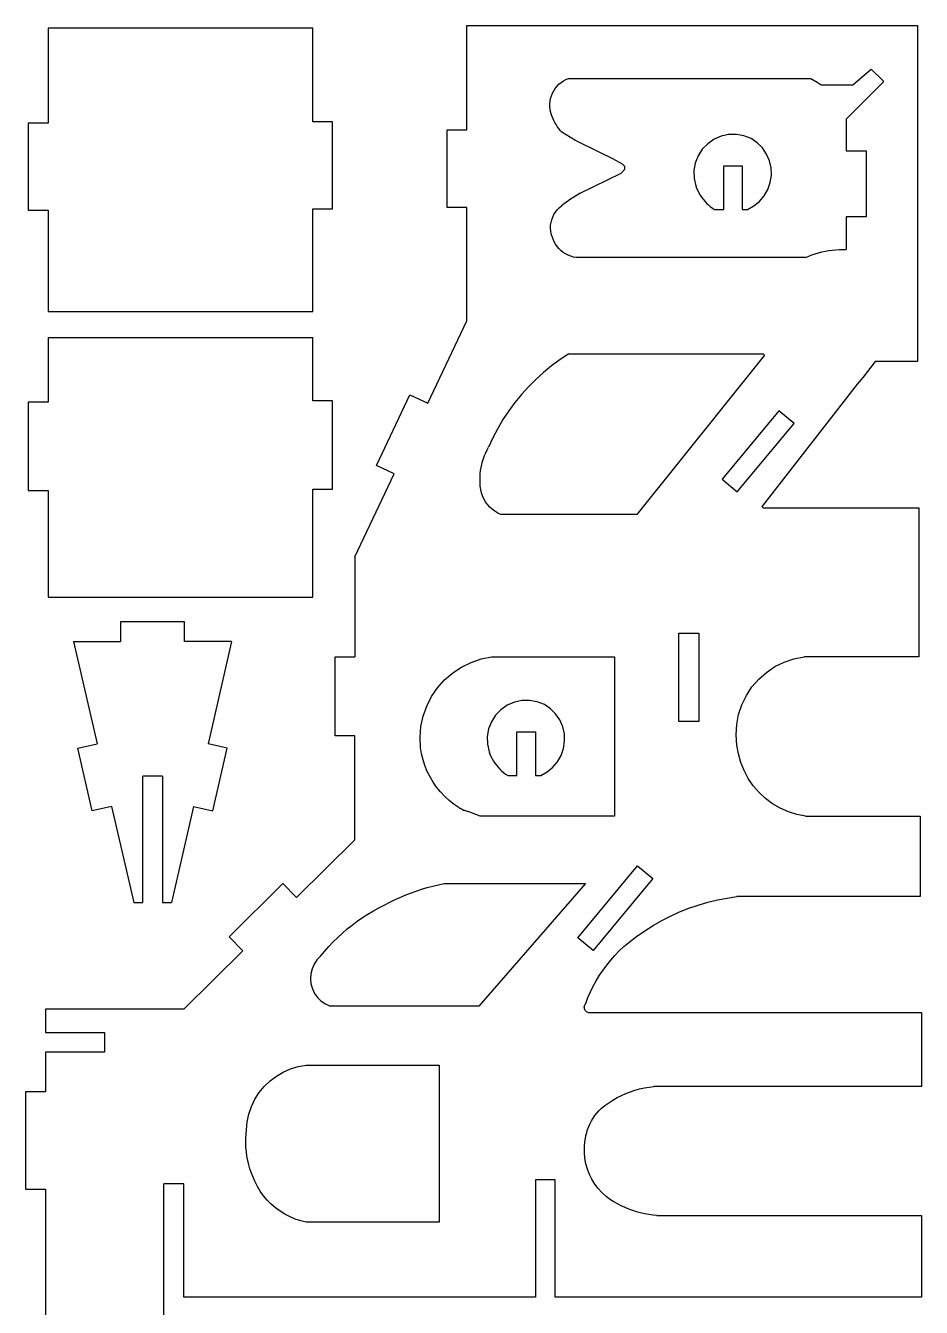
# Model space of a CAD drawing. Extents: x -3998 to 3998, y -3549 to 3549.
# Drawn here: x -3994 to -3314, y 2432 to 3405 of the extents above; entities that cross this region are included whole.
import ezdxf

# ---------------------------------------------------------------- set-up
doc = ezdxf.new("R2010")
doc.units = 0
doc.header["$MEASUREMENT"] = 0
doc.layers.get('0').update_dxf_attribs({"linetype": 'CONTINUOUS'})

msp = doc.modelspace()

# ---------------------------------------------------------------- linework, layer by layer
for p, q in [((-3659.35, 3404.93), (-3317.35, 3404.93)), ((-3659.35, 3325.93), (-3659.35, 3404.93)), ((-3317.35, 3404.93), (-3317.35, 3149.93)), ((-3776.35, 3402.93), (-3977.35, 3402.93)), ((-3977.35, 3402.93), (-3977.35, 3330.93)), ((-3776.35, 3331.93), (-3776.35, 3402.93)), ((-3366.35, 3359.93), (-3352.35, 3371.93)), ((-3343.35, 3362.93), (-3352.35, 3371.93)), ((-3593.41, 3355.5), (-3592.26, 3357.28)), ((-3592.26, 3357.28), (-3590.95, 3358.93)), ((-3590.95, 3358.93), (-3589.48, 3360.46)), ((-3589.48, 3360.46), (-3587.87, 3361.83)), ((-3587.87, 3361.83), (-3586.13, 3363.04)), ((-3586.13, 3363.04), (-3584.29, 3364.08)), ((-3584.29, 3364.08), (-3582.35, 3364.93)), ((-3582.35, 3364.93), (-3398.35, 3364.93)), ((-3398.35, 3364.93), (-3393.35, 3361.93)), ((-3393.35, 3361.93), (-3390.35, 3359.93)), ((-3390.35, 3359.93), (-3366.35, 3359.93)), ((-3343.35, 3361.93), (-3371.35, 3333.93)), ((-3343.35, 3362.93), (-3343.35, 3361.93)), ((-3596.35, 3345.43), (-3596.16, 3347.54)), ((-3596.16, 3347.54), (-3595.77, 3349.62)), ((-3595.77, 3349.62), (-3595.17, 3351.65)), ((-3595.17, 3351.65), (-3594.39, 3353.62)), ((-3594.39, 3353.62), (-3593.41, 3355.5)), ((-3596.35, 3343.43), (-3596.35, 3345.43)), ((-3596.11, 3341.64), (-3596.35, 3343.43)), ((-3595.77, 3339.86), (-3596.11, 3341.64)), ((-3595.33, 3338.1), (-3595.77, 3339.86)), ((-3594.8, 3336.37), (-3595.33, 3338.1)), ((-3594.17, 3334.67), (-3594.8, 3336.37)), ((-3977.35, 3330.93), (-3992.35, 3330.93)), ((-3992.35, 3330.93), (-3992.35, 3264.93)), ((-3761.35, 3331.93), (-3776.35, 3331.93)), ((-3761.35, 3265.93), (-3761.35, 3331.93)), ((-3593.44, 3333.01), (-3594.17, 3334.67)), ((-3592.62, 3331.39), (-3593.44, 3333.01)), ((-3591.71, 3329.83), (-3592.62, 3331.39)), ((-3590.72, 3328.31), (-3591.71, 3329.83)), ((-3589.64, 3326.85), (-3590.72, 3328.31)), ((-3588.48, 3325.46), (-3589.64, 3326.85)), ((-3371.35, 3333.93), (-3371.35, 3309.93)), ((-3674.35, 3325.93), (-3659.35, 3325.93)), ((-3674.35, 3266.93), (-3674.35, 3325.93)), ((-3587.25, 3324.13), (-3588.48, 3325.46)), ((-3577.35, 3317.93), (-3587.25, 3324.13)), ((-3558.45, 3308.63), (-3577.35, 3317.93)), ((-3471.77, 3318.66), (-3476.58, 3315.31)), ((-3466.4, 3321), (-3471.77, 3318.66)), ((-3460.67, 3322.26), (-3466.4, 3321)), ((-3454.81, 3322.37), (-3460.67, 3322.26)), ((-3449.04, 3321.33), (-3454.81, 3322.37)), ((-3443.58, 3319.19), (-3449.04, 3321.33)), ((-3438.99, 3316.04), (-3443.58, 3319.19)), ((-3548.45, 3303.73), (-3558.45, 3308.63)), ((-3480.65, 3311.08), (-3483.82, 3306.15)), ((-3476.58, 3315.31), (-3480.65, 3311.08)), ((-3435.06, 3312.1), (-3438.99, 3316.04)), ((-3431.93, 3307.5), (-3435.06, 3312.1)), ((-3429.7, 3302.4), (-3431.93, 3307.5)), ((-3371.35, 3309.93), (-3356.35, 3309.93)), ((-3356.35, 3309.93), (-3356.35, 3259.93)), ((-3541.35, 3299.93), (-3548.45, 3303.73)), ((-3539.35, 3297.93), (-3541.35, 3299.93)), ((-3539.35, 3295.93), (-3539.35, 3297.93)), ((-3485.96, 3300.69), (-3486.99, 3294.91)), ((-3483.82, 3306.15), (-3485.96, 3300.69)), ((-3464.42, 3265.42), (-3464.42, 3298.42)), ((-3464.42, 3298.42), (-3450.42, 3298.42)), ((-3450.42, 3298.42), (-3450.42, 3265.42)), ((-3428.45, 3296.98), (-3429.7, 3302.4)), ((-3573.25, 3277.73), (-3542.35, 3292.93)), ((-3542.35, 3292.93), (-3539.35, 3295.93)), ((-3486.99, 3294.91), (-3486.88, 3289.05)), ((-3486.88, 3289.05), (-3485.62, 3283.32)), ((-3429.04, 3285.91), (-3428.23, 3291.42)), ((-3428.23, 3291.42), (-3428.45, 3296.98)), ((-3485.62, 3283.32), (-3484.94, 3281.51)), ((-3484.94, 3281.51), (-3484.15, 3279.73)), ((-3484.15, 3279.73), (-3483.27, 3278.01)), ((-3483.27, 3278.01), (-3482.29, 3276.33)), ((-3433.6, 3275.82), (-3430.85, 3280.65)), ((-3430.85, 3280.65), (-3429.04, 3285.91)), ((-3586.46, 3269.03), (-3587.6, 3268.14)), ((-3585.32, 3269.9), (-3586.46, 3269.03)), ((-3584.16, 3270.76), (-3585.32, 3269.9)), ((-3582.99, 3271.6), (-3584.16, 3270.76)), ((-3581.81, 3272.43), (-3582.99, 3271.6)), ((-3580.62, 3273.24), (-3581.81, 3272.43)), ((-3579.42, 3274.03), (-3580.62, 3273.24)), ((-3578.21, 3274.8), (-3579.42, 3274.03)), ((-3576.98, 3275.56), (-3578.21, 3274.8)), ((-3575.75, 3276.3), (-3576.98, 3275.56)), ((-3574.5, 3277.03), (-3575.75, 3276.3)), ((-3573.25, 3277.73), (-3574.5, 3277.03)), ((-3482.29, 3276.33), (-3481.21, 3274.71)), ((-3481.21, 3274.71), (-3480.05, 3273.16)), ((-3480.05, 3273.16), (-3478.8, 3271.67)), ((-3478.8, 3271.67), (-3477.47, 3270.26)), ((-3477.47, 3270.26), (-3476.06, 3268.93)), ((-3476.06, 3268.93), (-3474.58, 3267.67)), ((-3441.53, 3268.07), (-3437.2, 3271.57)), ((-3437.2, 3271.57), (-3433.6, 3275.82)), ((-3992.35, 3264.93), (-3977.35, 3264.93)), ((-3977.35, 3264.93), (-3977.35, 3187.93)), ((-3776.35, 3187.93), (-3776.35, 3265.93)), ((-3776.35, 3265.93), (-3761.35, 3265.93)), ((-3659.35, 3266.93), (-3674.35, 3266.93)), ((-3659.35, 3180.93), (-3659.35, 3266.93)), ((-3594.96, 3257.65), (-3594.22, 3259.69)), ((-3594.22, 3259.69), (-3593.27, 3261.64)), ((-3593.27, 3261.64), (-3592.12, 3263.48)), ((-3592.12, 3263.48), (-3590.78, 3265.19)), ((-3590.78, 3265.19), (-3589.26, 3266.75)), ((-3589.26, 3266.75), (-3587.6, 3268.14)), ((-3474.58, 3267.67), (-3473.03, 3266.5)), ((-3473.03, 3266.5), (-3471.42, 3265.42)), ((-3471.42, 3265.42), (-3464.42, 3265.42)), ((-3450.42, 3265.42), (-3446.42, 3265.42)), ((-3446.42, 3265.42), (-3441.53, 3268.07)), ((-3371.35, 3259.93), (-3371.35, 3234.93)), ((-3356.35, 3259.93), (-3371.35, 3259.93)), ((-3595.83, 3251.22), (-3595.77, 3253.39)), ((-3595.66, 3249.05), (-3595.83, 3251.22)), ((-3595.77, 3253.39), (-3595.47, 3255.54)), ((-3595.27, 3246.92), (-3595.66, 3249.05)), ((-3595.47, 3255.54), (-3594.96, 3257.65)), ((-3594.65, 3244.83), (-3595.27, 3246.92)), ((-3593.97, 3242.81), (-3594.65, 3244.83)), ((-3593.1, 3240.86), (-3593.97, 3242.81)), ((-3592.04, 3239), (-3593.1, 3240.86)), ((-3590.81, 3237.25), (-3592.04, 3239)), ((-3589.42, 3235.63), (-3590.81, 3237.25)), ((-3587.87, 3234.15), (-3589.42, 3235.63)), ((-3586.19, 3232.83), (-3587.87, 3234.15)), ((-3584.4, 3231.67), (-3586.19, 3232.83)), ((-3582.49, 3230.7), (-3584.4, 3231.67)), ((-3580.51, 3229.91), (-3582.49, 3230.7)), ((-3578.45, 3229.32), (-3580.51, 3229.91)), ((-3576.35, 3228.93), (-3578.45, 3229.32)), ((-3402.35, 3228.93), (-3399.91, 3229.98)), ((-3399.91, 3229.98), (-3397.43, 3230.93)), ((-3397.43, 3230.93), (-3394.91, 3231.78)), ((-3394.91, 3231.78), (-3392.37, 3232.53)), ((-3392.37, 3232.53), (-3389.79, 3233.18)), ((-3389.79, 3233.18), (-3387.2, 3233.74)), ((-3387.2, 3233.74), (-3384.58, 3234.19)), ((-3384.58, 3234.19), (-3381.95, 3234.55)), ((-3381.95, 3234.55), (-3379.31, 3234.8)), ((-3379.31, 3234.8), (-3376.66, 3234.95)), ((-3376.66, 3234.95), (-3374, 3234.99)), ((-3374, 3234.99), (-3371.35, 3234.93)), ((-3402.35, 3228.93), (-3576.35, 3228.93)), ((-3977.35, 3187.93), (-3776.35, 3187.93)), ((-3689.06, 3118.32), (-3659.35, 3180.93)), ((-3977.35, 3168.18), (-3776.35, 3168.18)), ((-3977.35, 3168.18), (-3977.35, 3119.18)), ((-3776.35, 3120.18), (-3776.35, 3168.18)), ((-3588.67, 3151.54), (-3595.05, 3146.83)), ((-3582.07, 3155.93), (-3588.67, 3151.54)), ((-3582.07, 3155.93), (-3434.36, 3155.93)), ((-3433.35, 3154.93), (-3530.47, 3033.93)), ((-3434.36, 3155.93), (-3433.35, 3154.93)), ((-3601.17, 3141.81), (-3607.04, 3136.5)), ((-3595.05, 3146.83), (-3601.17, 3141.81)), ((-3349.35, 3149.93), (-3358.6, 3138.14)), ((-3317.35, 3149.93), (-3349.35, 3149.93)), ((-3607.04, 3136.5), (-3612.63, 3130.9)), ((-3363.1, 3132.73), (-3433.15, 3042.83)), ((-3358.6, 3138.14), (-3363.1, 3132.73)), ((-3728.05, 3071.16), (-3702.61, 3124.75)), ((-3702.61, 3124.75), (-3689.06, 3118.32)), ((-3617.93, 3125.03), (-3622.93, 3118.91)), ((-3612.63, 3130.9), (-3617.93, 3125.03)), ((-3977.35, 3119.18), (-3992.35, 3119.18)), ((-3992.35, 3119.18), (-3992.35, 3052.18)), ((-3761.35, 3120.18), (-3776.35, 3120.18)), ((-3761.35, 3053.18), (-3761.35, 3120.18)), ((-3622.93, 3118.91), (-3627.62, 3112.55)), ((-3422.52, 3112.64), (-3465.62, 3060.72)), ((-3410.98, 3103.06), (-3422.52, 3112.64)), ((-3631.97, 3105.96), (-3635.99, 3099.17)), ((-3627.62, 3112.55), (-3631.97, 3105.96)), ((-3454.08, 3051.14), (-3410.98, 3103.06)), ((-3635.99, 3099.17), (-3639.66, 3092.19)), ((-3644.08, 3082.95), (-3642.97, 3085.03)), ((-3639.66, 3092.19), (-3642.97, 3085.03)), ((-3648.09, 3071.9), (-3647.5, 3074.18)), ((-3647.5, 3074.18), (-3646.81, 3076.43)), ((-3646.81, 3076.43), (-3646, 3078.65)), ((-3646, 3078.65), (-3645.1, 3080.82)), ((-3645.1, 3080.82), (-3644.08, 3082.95)), ((-3744.35, 3001.83), (-3714.5, 3064.73)), ((-3714.5, 3064.73), (-3728.05, 3071.16)), ((-3649.32, 3062.58), (-3649.18, 3064.93)), ((-3649.18, 3064.93), (-3648.93, 3067.27)), ((-3648.93, 3067.27), (-3648.57, 3069.59)), ((-3648.57, 3069.59), (-3648.09, 3071.9)), ((-3649.35, 3060.23), (-3649.32, 3062.58)), ((-3649.26, 3057.87), (-3649.35, 3060.23)), ((-3649.2, 3055.36), (-3649.26, 3057.87)), ((-3648.88, 3052.86), (-3649.2, 3055.36)), ((-3465.62, 3060.72), (-3454.08, 3051.14)), ((-3992.35, 3052.18), (-3977.35, 3052.18)), ((-3977.35, 3052.18), (-3977.35, 2971.18)), ((-3776.35, 2971.18), (-3776.35, 3053.18)), ((-3776.35, 3053.18), (-3761.35, 3053.18)), ((-3648.31, 3050.4), (-3648.88, 3052.86)), ((-3647.5, 3048.01), (-3648.31, 3050.4)), ((-3646.46, 3045.72), (-3647.5, 3048.01)), ((-3645.18, 3043.53), (-3646.46, 3045.72)), ((-3643.7, 3041.49), (-3645.18, 3043.53)), ((-3642.02, 3039.6), (-3643.7, 3041.49)), ((-3640.15, 3037.88), (-3642.02, 3039.6)), ((-3638.13, 3036.35), (-3640.15, 3037.88)), ((-3635.95, 3035.03), (-3638.13, 3036.35)), ((-3633.66, 3033.93), (-3635.95, 3035.03)), ((-3433.58, 3042.09), (-3435.35, 3039.93)), ((-3435.35, 3039.93), (-3434.35, 3038.93)), ((-3434.35, 3038.93), (-3316.35, 3038.93)), ((-3433.15, 3042.83), (-3433.58, 3042.09)), ((-3316.35, 3038.93), (-3316.35, 2925.93)), ((-3530.47, 3033.93), (-3633.66, 3033.93)), ((-3744.35, 3001.83), (-3744.35, 2925.93)), ((-3977.35, 2971.18), (-3776.35, 2971.18)), ((-3922.35, 2952.46), (-3922.35, 2937.46)), ((-3873.63, 2952.46), (-3922.35, 2952.46)), ((-3873.63, 2937.46), (-3873.63, 2952.46)), ((-3498.35, 2943.93), (-3483.35, 2943.93)), ((-3498.35, 2876.93), (-3498.35, 2943.93)), ((-3483.35, 2943.93), (-3483.35, 2876.93)), ((-3957.99, 2937.46), (-3940.09, 2859.9)), ((-3957.99, 2937.46), (-3922.35, 2937.46)), ((-3837.99, 2937.46), (-3873.63, 2937.46)), ((-3837.99, 2937.46), (-3855.89, 2859.9)), ((-3759.35, 2865.93), (-3759.35, 2925.93)), ((-3759.35, 2925.93), (-3744.35, 2925.93)), ((-3670.14, 2913.72), (-3663.41, 2918.18)), ((-3663.41, 2918.18), (-3656.16, 2921.74)), ((-3656.16, 2921.74), (-3648.51, 2924.34)), ((-3648.51, 2924.34), (-3640.6, 2925.93)), ((-3640.6, 2925.93), (-3547.35, 2925.93)), ((-3547.35, 2925.93), (-3547.35, 2804.93)), ((-3431.96, 2914.14), (-3425.48, 2918.48)), ((-3425.48, 2918.48), (-3418.49, 2921.93)), ((-3418.49, 2921.93), (-3411.1, 2924.43)), ((-3411.1, 2924.43), (-3403.45, 2925.93)), ((-3316.35, 2925.93), (-3403.45, 2925.93)), ((-3681.62, 2902.4), (-3676.24, 2908.43)), ((-3676.24, 2908.43), (-3670.14, 2913.72)), ((-3442.93, 2903.09), (-3437.81, 2908.98)), ((-3437.81, 2908.98), (-3431.96, 2914.14)), ((-3686.17, 2895.74), (-3681.62, 2902.4)), ((-3447.22, 2896.58), (-3442.93, 2903.09)), ((-3689.84, 2888.54), (-3686.17, 2895.74)), ((-3628.7, 2889.17), (-3633.51, 2885.82)), ((-3623.33, 2891.52), (-3628.7, 2889.17)), ((-3617.6, 2892.77), (-3623.33, 2891.52)), ((-3611.73, 2892.88), (-3617.6, 2892.77)), ((-3605.96, 2891.84), (-3611.73, 2892.88)), ((-3600.5, 2889.7), (-3605.96, 2891.84)), ((-3595.91, 2886.56), (-3600.5, 2889.7)), ((-3453.07, 2882.16), (-3450.63, 2889.57)), ((-3450.63, 2889.57), (-3447.22, 2896.58)), ((-3694.26, 2873.05), (-3692.55, 2880.94)), ((-3692.55, 2880.94), (-3689.84, 2888.54)), ((-3637.58, 2881.59), (-3640.74, 2876.66)), ((-3633.51, 2885.82), (-3637.58, 2881.59)), ((-3591.99, 2882.61), (-3595.91, 2886.56)), ((-3588.85, 2878.01), (-3591.99, 2882.61)), ((-3454.52, 2874.5), (-3453.07, 2882.16)), ((-3694.95, 2865), (-3694.26, 2873.05)), ((-3642.88, 2871.2), (-3643.92, 2865.43)), ((-3640.74, 2876.66), (-3642.88, 2871.2)), ((-3586.62, 2872.91), (-3588.85, 2878.01)), ((-3585.38, 2867.49), (-3586.62, 2872.91)), ((-3483.35, 2876.93), (-3498.35, 2876.93)), ((-3454.95, 2866.71), (-3454.52, 2874.5)), ((-3954.7, 2856.53), (-3940.09, 2859.9)), ((-3841.27, 2856.53), (-3855.89, 2859.9)), ((-3744.35, 2865.93), (-3759.35, 2865.93)), ((-3744.35, 2786.96), (-3744.35, 2865.93)), ((-3694.6, 2856.93), (-3694.95, 2865)), ((-3643.92, 2865.43), (-3643.8, 2859.56)), ((-3621.35, 2868.93), (-3607.35, 2868.93)), ((-3621.35, 2835.93), (-3621.35, 2868.93)), ((-3607.35, 2868.93), (-3607.35, 2835.93)), ((-3585.96, 2856.42), (-3585.16, 2861.93)), ((-3585.16, 2861.93), (-3585.38, 2867.49)), ((-3454.35, 2858.93), (-3454.95, 2866.71)), ((-3943.75, 2809.06), (-3954.7, 2856.53)), ((-3852.23, 2809.06), (-3841.27, 2856.53)), ((-3693.8, 2852.33), (-3694.6, 2856.93)), ((-3692.68, 2847.8), (-3693.8, 2852.33)), ((-3643.8, 2859.56), (-3642.55, 2853.83)), ((-3642.55, 2853.83), (-3641.86, 2852.02)), ((-3641.86, 2852.02), (-3641.08, 2850.24)), ((-3641.08, 2850.24), (-3640.19, 2848.52)), ((-3590.53, 2846.33), (-3587.78, 2851.16)), ((-3587.78, 2851.16), (-3585.96, 2856.42)), ((-3453.26, 2852.3), (-3454.35, 2858.93)), ((-3451.45, 2845.83), (-3453.26, 2852.3)), ((-3691.22, 2843.36), (-3692.68, 2847.8)), ((-3689.45, 2839.03), (-3691.22, 2843.36)), ((-3640.19, 2848.52), (-3639.21, 2846.84)), ((-3639.21, 2846.84), (-3638.14, 2845.23)), ((-3638.14, 2845.23), (-3636.98, 2843.67)), ((-3636.98, 2843.67), (-3635.73, 2842.19)), ((-3635.73, 2842.19), (-3634.4, 2840.77)), ((-3634.4, 2840.77), (-3632.99, 2839.44)), ((-3598.45, 2838.58), (-3594.13, 2842.08)), ((-3594.13, 2842.08), (-3590.53, 2846.33)), ((-3448.94, 2839.6), (-3451.45, 2845.83)), ((-3890.49, 2835.46), (-3905.49, 2835.46)), ((-3905.49, 2739.46), (-3905.49, 2835.46)), ((-3890.49, 2835.46), (-3890.49, 2739.46)), ((-3687.37, 2834.85), (-3689.45, 2839.03)), ((-3684.99, 2830.83), (-3687.37, 2834.85)), ((-3682.32, 2827), (-3684.99, 2830.83)), ((-3632.99, 2839.44), (-3631.51, 2838.18)), ((-3631.51, 2838.18), (-3629.96, 2837.01)), ((-3629.96, 2837.01), (-3628.35, 2835.93)), ((-3628.35, 2835.93), (-3621.35, 2835.93)), ((-3607.35, 2835.93), (-3603.35, 2835.93)), ((-3603.35, 2835.93), (-3598.45, 2838.58)), ((-3445.76, 2833.68), (-3448.94, 2839.6)), ((-3441.96, 2828.14), (-3445.76, 2833.68)), ((-3679.38, 2823.36), (-3682.32, 2827)), ((-3676.19, 2819.95), (-3679.38, 2823.36)), ((-3437.57, 2823.05), (-3441.96, 2828.14)), ((-3432.65, 2818.47), (-3437.57, 2823.05)), ((-3929.13, 2812.43), (-3943.75, 2809.06)), ((-3929.13, 2812.43), (-3912.29, 2739.46)), ((-3866.85, 2812.43), (-3883.69, 2739.46)), ((-3866.85, 2812.43), (-3852.23, 2809.06)), ((-3672.76, 2816.78), (-3676.19, 2819.95)), ((-3669.1, 2813.87), (-3672.76, 2816.78)), ((-3665.25, 2811.23), (-3669.1, 2813.87)), ((-3665.25, 2811.23), (-3664.9, 2811.11)), ((-3664.9, 2811.11), (-3664.55, 2810.99)), ((-3427.26, 2814.46), (-3432.65, 2818.47)), ((-3421.46, 2811.07), (-3427.26, 2814.46)), ((-3415.33, 2808.33), (-3421.46, 2811.07)), ((-3664.55, 2810.99), (-3664.2, 2810.85)), ((-3664.2, 2810.85), (-3663.86, 2810.71)), ((-3663.86, 2810.71), (-3663.52, 2810.56)), ((-3663.52, 2810.56), (-3663.19, 2810.4)), ((-3663.19, 2810.4), (-3662.86, 2810.23)), ((-3662.86, 2810.23), (-3661.89, 2809.69)), ((-3661.89, 2809.69), (-3661.57, 2809.49)), ((-3661.57, 2809.49), (-3661.26, 2809.29)), ((-3657.25, 2808.13), (-3661.26, 2809.29)), ((-3649.35, 2804.93), (-3657.25, 2808.13)), ((-3547.35, 2804.93), (-3649.35, 2804.93)), ((-3408.93, 2806.27), (-3415.33, 2808.33)), ((-3402.34, 2804.93), (-3408.93, 2806.27)), ((-3402.34, 2804.93), (-3315.35, 2804.93)), ((-3315.35, 2804.93), (-3315.35, 2743.93)), ((-3788.61, 2743.2), (-3744.35, 2786.96)), ((-3575.12, 2712.72), (-3529.77, 2767.35)), ((-3529.77, 2767.35), (-3518.23, 2757.77)), ((-3839.95, 2713.54), (-3799.16, 2753.87)), ((-3799.16, 2753.87), (-3788.61, 2743.2)), ((-3685.21, 2751.95), (-3680.91, 2753)), ((-3680.91, 2753), (-3676.59, 2753.93)), ((-3676.59, 2753.93), (-3569.35, 2753.93)), ((-3569.35, 2753.93), (-3650.4, 2660.93)), ((-3518.23, 2757.77), (-3563.58, 2703.14)), ((-3714.31, 2741.51), (-3710.28, 2743.33)), ((-3710.28, 2743.33), (-3706.2, 2745.04)), ((-3706.2, 2745.04), (-3702.07, 2746.64)), ((-3702.07, 2746.64), (-3697.91, 2748.14)), ((-3697.91, 2748.14), (-3693.71, 2749.52)), ((-3693.71, 2749.52), (-3689.47, 2750.79)), ((-3689.47, 2750.79), (-3685.21, 2751.95)), ((-3461.8, 2742.84), (-3454.35, 2743.93)), ((-3315.35, 2743.93), (-3454.35, 2743.93)), ((-3912.29, 2739.46), (-3905.49, 2739.46)), ((-3890.49, 2739.46), (-3883.69, 2739.46)), ((-3730.36, 2733.11), (-3726.12, 2735.42)), ((-3726.12, 2735.42), (-3722.23, 2737.55)), ((-3722.23, 2737.55), (-3718.3, 2739.58)), ((-3718.3, 2739.58), (-3714.31, 2741.51)), ((-3497.88, 2732.3), (-3490.87, 2735.08)), ((-3490.87, 2735.08), (-3483.75, 2737.52)), ((-3483.75, 2737.52), (-3476.52, 2739.63)), ((-3476.52, 2739.63), (-3469.2, 2741.41)), ((-3469.2, 2741.41), (-3461.8, 2742.84)), ((-3746.44, 2722.42), (-3742.56, 2725.3)), ((-3742.56, 2725.3), (-3738.58, 2728.05)), ((-3738.58, 2728.05), (-3734.51, 2730.65)), ((-3734.51, 2730.65), (-3730.36, 2733.11)), ((-3518.02, 2722.09), (-3511.47, 2725.8)), ((-3511.47, 2725.8), (-3504.75, 2729.21)), ((-3504.75, 2729.21), (-3497.88, 2732.3)), ((-3757.45, 2712.97), (-3753.89, 2716.25)), ((-3753.89, 2716.25), (-3750.22, 2719.4)), ((-3750.22, 2719.4), (-3746.44, 2722.42)), ((-3530.58, 2713.77), (-3524.4, 2718.07)), ((-3524.4, 2718.07), (-3518.02, 2722.09)), ((-3829.4, 2702.87), (-3839.95, 2713.54)), ((-3767.42, 2702.42), (-3764.22, 2706.05)), ((-3764.22, 2706.05), (-3760.89, 2709.57)), ((-3760.89, 2709.57), (-3757.45, 2712.97)), ((-3563.58, 2703.14), (-3575.12, 2712.72)), ((-3543.66, 2702.79), (-3540.18, 2706.06)), ((-3540.18, 2706.06), (-3536.55, 2709.18)), ((-3536.55, 2709.18), (-3530.58, 2713.77)), ((-3874.35, 2658.43), (-3829.4, 2702.87)), ((-3773.18, 2695.9), (-3775.35, 2692.7)), ((-3770.49, 2698.67), (-3773.18, 2695.9)), ((-3770.49, 2698.67), (-3767.42, 2702.42)), ((-3553.16, 2692.07), (-3550.15, 2695.78)), ((-3550.15, 2695.78), (-3546.98, 2699.36)), ((-3546.98, 2699.36), (-3543.66, 2702.79)), ((-3777.87, 2685.4), (-3778.14, 2681.53)), ((-3776.93, 2689.16), (-3777.87, 2685.4)), ((-3775.35, 2692.7), (-3776.93, 2689.16)), ((-3558.66, 2684.25), (-3556, 2688.22)), ((-3556, 2688.22), (-3553.16, 2692.07)), ((-3778.14, 2681.53), (-3777.74, 2677.67)), ((-3777.74, 2677.67), (-3776.68, 2673.94)), ((-3565.53, 2671.68), (-3563.43, 2675.97)), ((-3563.43, 2675.97), (-3561.14, 2680.16)), ((-3561.14, 2680.16), (-3558.66, 2684.25)), ((-3776.68, 2673.94), (-3775, 2670.46)), ((-3775, 2670.46), (-3772.73, 2667.33)), ((-3772.73, 2667.33), (-3769.95, 2664.64)), ((-3569.15, 2662.83), (-3567.44, 2667.3)), ((-3567.44, 2667.3), (-3565.53, 2671.68)), ((-3874.35, 2658.43), (-3979.35, 2658.43)), ((-3979.35, 2658.43), (-3979.35, 2640.93)), ((-3769.95, 2664.64), (-3766.76, 2662.49)), ((-3766.76, 2662.49), (-3763.24, 2660.93)), ((-3650.4, 2660.93), (-3763.24, 2660.93)), ((-3570.22, 2660.29), (-3570.11, 2660.99)), ((-3570.21, 2659.59), (-3570.22, 2660.29)), ((-3570.09, 2658.9), (-3570.21, 2659.59)), ((-3570.11, 2660.99), (-3569.89, 2661.65)), ((-3569.86, 2658.24), (-3570.09, 2658.9)), ((-3569.89, 2661.65), (-3569.57, 2662.27)), ((-3569.52, 2657.63), (-3569.86, 2658.24)), ((-3569.57, 2662.27), (-3569.15, 2662.83)), ((-3569.09, 2657.07), (-3569.52, 2657.63)), ((-3568.57, 2656.6), (-3569.09, 2657.07)), ((-3567.99, 2656.22), (-3568.57, 2656.6)), ((-3567.35, 2655.93), (-3567.99, 2656.22)), ((-3567.35, 2655.93), (-3314.35, 2655.93)), ((-3314.35, 2655.93), (-3314.35, 2599.93)), ((-3979.35, 2640.93), (-3934.35, 2640.93)), ((-3934.35, 2640.93), (-3934.35, 2625.93)), ((-3979.35, 2625.93), (-3979.35, 2595.93)), ((-3934.35, 2625.93), (-3979.35, 2625.93)), ((-3808.83, 2604.13), (-3803.99, 2607.77)), ((-3803.99, 2607.77), (-3798.76, 2610.81)), ((-3798.76, 2610.81), (-3793.2, 2613.21)), ((-3793.2, 2613.21), (-3787.4, 2614.92)), ((-3787.4, 2614.92), (-3781.44, 2615.93)), ((-3781.44, 2615.93), (-3680.35, 2615.93)), ((-3680.35, 2615.93), (-3680.35, 2496.93)), ((-3817.03, 2595.26), (-3813.19, 2599.94)), ((-3813.19, 2599.94), (-3808.83, 2604.13)), ((-3535.27, 2595.89), (-3531.77, 2597.06)), ((-3531.77, 2597.06), (-3528.22, 2598.04)), ((-3528.22, 2598.04), (-3524.63, 2598.85)), ((-3524.63, 2598.85), (-3521, 2599.48)), ((-3521, 2599.48), (-3517.35, 2599.93)), ((-3314.35, 2599.93), (-3517.35, 2599.93)), ((-3994.35, 2595.93), (-3994.35, 2521.93)), ((-3979.35, 2595.93), (-3994.35, 2595.93)), ((-3822.9, 2584.71), (-3820.28, 2590.16)), ((-3820.28, 2590.16), (-3817.03, 2595.26)), ((-3554.66, 2585.46), (-3551.66, 2587.59)), ((-3551.66, 2587.59), (-3548.55, 2589.57)), ((-3548.55, 2589.57), (-3545.35, 2591.4)), ((-3545.35, 2591.4), (-3542.07, 2593.06)), ((-3542.07, 2593.06), (-3538.7, 2594.56)), ((-3538.7, 2594.56), (-3535.27, 2595.89)), ((-3826.11, 2573.06), (-3824.85, 2578.98)), ((-3824.85, 2578.98), (-3822.9, 2584.71)), ((-3563.58, 2575.84), (-3562.24, 2577.8)), ((-3562.24, 2577.8), (-3560.78, 2579.69)), ((-3560.78, 2579.69), (-3559.22, 2581.48)), ((-3559.22, 2581.48), (-3557.55, 2583.18)), ((-3557.55, 2583.18), (-3554.66, 2585.46)), ((-3826.65, 2567.03), (-3826.11, 2573.06)), ((-3567.71, 2567.29), (-3566.87, 2569.51)), ((-3566.87, 2569.51), (-3565.9, 2571.69)), ((-3565.9, 2571.69), (-3564.8, 2573.8)), ((-3564.8, 2573.8), (-3563.58, 2575.84)), ((-3827.22, 2557.02), (-3827.19, 2560.37)), ((-3827.19, 2560.37), (-3827, 2563.71)), ((-3827, 2563.71), (-3826.65, 2567.03)), ((-3569.73, 2558.01), (-3569.44, 2560.37)), ((-3569.44, 2560.37), (-3569, 2562.71)), ((-3569, 2562.71), (-3568.42, 2565.02)), ((-3568.42, 2565.02), (-3567.71, 2567.29)), ((-3827.09, 2553.68), (-3827.22, 2557.02)), ((-3826.79, 2550.34), (-3827.09, 2553.68)), ((-3826.34, 2547.03), (-3826.79, 2550.34)), ((-3570.15, 2549.58), (-3570.14, 2553.8)), ((-3569.77, 2545.37), (-3570.15, 2549.58)), ((-3570.14, 2553.8), (-3569.73, 2558.01)), ((-3825.73, 2543.74), (-3826.34, 2547.03)), ((-3824.96, 2540.48), (-3825.73, 2543.74)), ((-3824.03, 2537.26), (-3824.96, 2540.48)), ((-3569, 2541.21), (-3569.77, 2545.37)), ((-3567.85, 2537.15), (-3569, 2541.21)), ((-3822.96, 2534.1), (-3824.03, 2537.26)), ((-3821.73, 2530.98), (-3822.96, 2534.1)), ((-3820.35, 2527.93), (-3821.73, 2530.98)), ((-3566.33, 2533.21), (-3567.85, 2537.15)), ((-3564.46, 2529.42), (-3566.33, 2533.21)), ((-3562.23, 2525.83), (-3564.46, 2529.42)), ((-3994.35, 2521.93), (-3979.35, 2521.93)), ((-3979.35, 2521.93), (-3979.35, 2423.93)), ((-3874.35, 2525.93), (-3889.35, 2525.93)), ((-3889.35, 2209.93), (-3889.35, 2525.93)), ((-3874.35, 2439.93), (-3874.35, 2525.93)), ((-3818.42, 2524.08), (-3820.35, 2527.93)), ((-3816.19, 2520.39), (-3818.42, 2524.08)), ((-3813.68, 2516.89), (-3816.19, 2520.39)), ((-3607.35, 2528.93), (-3607.35, 2439.93)), ((-3592.35, 2528.93), (-3607.35, 2528.93)), ((-3592.35, 2439.93), (-3592.35, 2528.93)), ((-3559.69, 2522.45), (-3562.23, 2525.83)), ((-3556.84, 2519.33), (-3559.69, 2522.45)), ((-3553.72, 2516.48), (-3556.84, 2519.33)), ((-3810.89, 2513.6), (-3813.68, 2516.89)), ((-3807.86, 2510.53), (-3810.89, 2513.6)), ((-3804.6, 2507.72), (-3807.86, 2510.53)), ((-3550.35, 2513.93), (-3553.72, 2516.48)), ((-3547.69, 2512.28), (-3550.35, 2513.93)), ((-3544.96, 2510.73), (-3547.69, 2512.28)), ((-3542.17, 2509.3), (-3544.96, 2510.73)), ((-3801.12, 2505.17), (-3804.6, 2507.72)), ((-3797.45, 2502.91), (-3801.12, 2505.17)), ((-3793.61, 2500.94), (-3797.45, 2502.91)), ((-3789.64, 2499.28), (-3793.61, 2500.94)), ((-3539.32, 2507.99), (-3542.17, 2509.3)), ((-3536.42, 2506.8), (-3539.32, 2507.99)), ((-3533.47, 2505.73), (-3536.42, 2506.8)), ((-3530.49, 2504.78), (-3533.47, 2505.73)), ((-3527.46, 2503.96), (-3530.49, 2504.78)), ((-3524.4, 2503.26), (-3527.46, 2503.96)), ((-3521.32, 2502.69), (-3524.4, 2503.26)), ((-3518.22, 2502.25), (-3521.32, 2502.69)), ((-3515.1, 2501.93), (-3518.22, 2502.25)), ((-3515.1, 2501.93), (-3314.35, 2501.93)), ((-3314.35, 2501.93), (-3314.35, 2439.93)), ((-3785.54, 2497.95), (-3789.64, 2499.28)), ((-3781.35, 2496.93), (-3785.54, 2497.95)), ((-3680.35, 2496.93), (-3781.35, 2496.93)), ((-3607.35, 2439.93), (-3874.35, 2439.93)), ((-3314.35, 2439.93), (-3592.35, 2439.93))]:
    msp.add_line(p, q)

doc.saveas('drawing.dxf')
